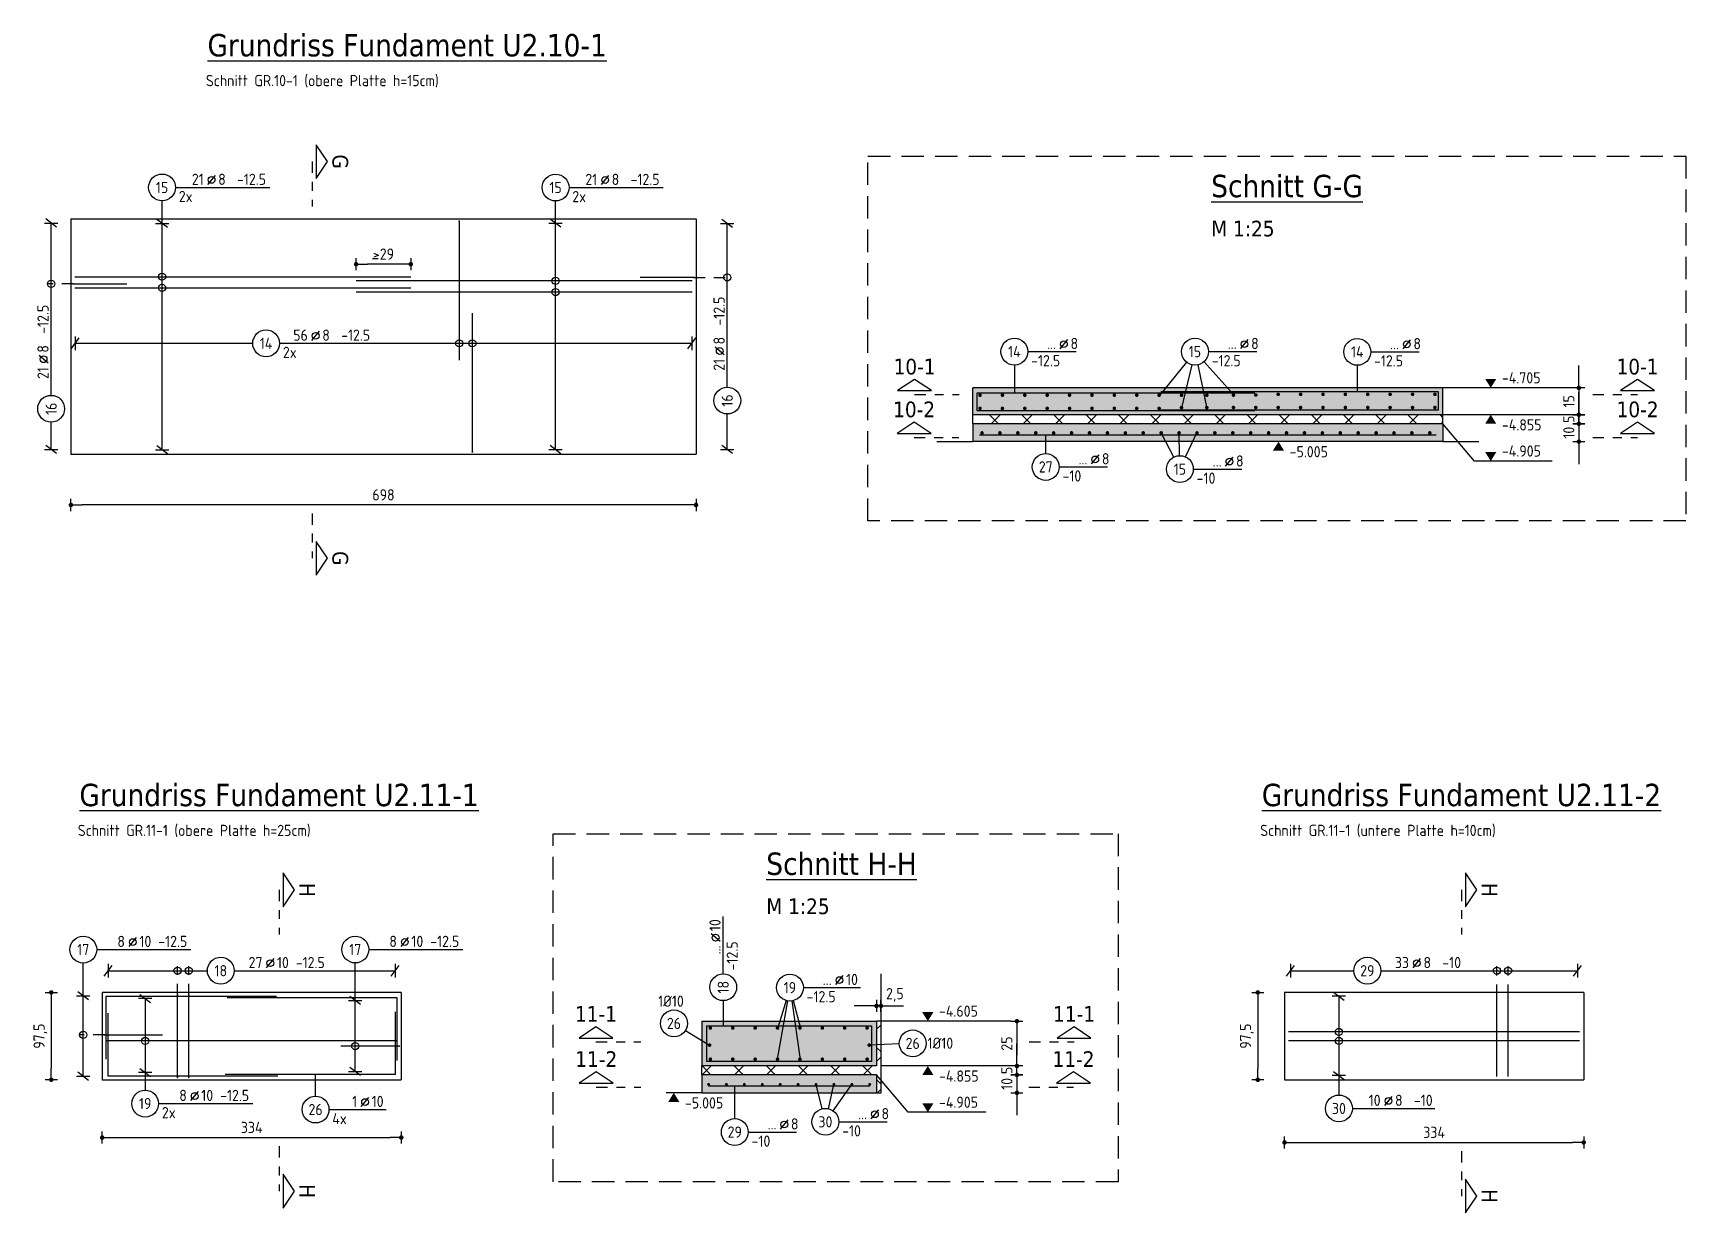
# Model space of a CAD drawing. Extents: x -169 to 69, y -7 to 55.
# Drawn here: x 2.9 to 21.35, y 10.97 to 24.14 of the extents above; entities that cross this region are included whole.
import ezdxf
from ezdxf.enums import TextEntityAlignment as Align

# ---------------------------------------------------------------- set-up
doc = ezdxf.new("R2010")
doc.units = 0
doc.header["$LTSCALE"] = 0.5
for name, pattern in [('AUSGEZOGEN', [1000.01, 1000, 0.01]), ('DASHDOTSMALL', [1.05, 0.5, -0.25, 0.05, -0.25]), ('STRICHLINIE', [0.75, 0.5, -0.25]), ('STRICHPUNKT2', [0.55, 0.25, -0.125, 0.05, -0.125]), ('VERDECKT', [0.375, 0.25, -0.125])]:
    doc.linetypes.add(name, pattern=pattern)
for name, color, linetype in [('BETON', 7, 'Continuous'), ('DETAIL', 7, 'Continuous'), ('grau_mittel', 7, 'Continuous'), ('HILFE', 7, 'Continuous'), ('koten', 7, 'Continuous'), ('MASSE', 7, 'Continuous'), ('OBJEKT', 7, 'Continuous'), ('RND', 7, 'Continuous'), ('SCHNITTE', 7, 'Continuous'), ('TEXT', 7, 'Continuous')]:
    doc.layers.add(name, color=color, linetype=linetype)
doc.styles.add('helv', font='tahoma.ttf')
doc.styles.add('txt', font='isocp.shx')
doc.dimstyles.new('DOT_I', dxfattribs={"dimscale": 0.5, "dimtxt": 0.25, "dimasz": 0.25, "dimexe": 0.1, "dimexo": 0.3, "dimgap": 0.1, "dimtad": 1, "dimdec": 3, "dimzin": 3, "dimtxsty": 'txt', "dimblk": 'DOT', "dimblk1": 'DOT', "dimblk2": 'DOT', "dimsah": 1, "dimcen": 0.1, "dimse1": 1, "dimse2": 1, "dimazin": 0, "dimtfac": 1, "dimtdec": 4, "dimtix": 1, "dimtmove": 2, "dimatfit": 3, "dimfxl": 0, "dimtvp": 1, "dimtolj": 1, "dimtzin": 0, "dimarcsym": 0})

# ---------------------------------------------------------------- blocks, each defined once
blk = doc.blocks.new('DOT')
at = {"layer": 'MASSE', "color": 7, "linetype": 'Continuous'}
for p, q in [((0, 0), (-1, 0)), ((0, 0.54), (0, -0.54))]:
    blk.add_line(p, q, dxfattribs=at)
at = {"layer": 'MASSE', "color": 7, "linetype": 'Continuous', "const_width": 0.2}
blk.add_lwpolyline([(-0.1, 0, 1), (0.1, 0, 1)], format="xyb", close=True, dxfattribs=at)
blk = doc.blocks.new('*D70')
at = {"layer": 'Defpoints', "color": 0, "linetype": 'AUSGEZOGEN', "transparency": 16777216}
for p in [(3.669, 11.814), (7.009, 11.814), (7.009, 11.814)]:
    blk.add_point(p, dxfattribs=at)
at = {"layer": 'MASSE', "color": 0, "linetype": 'AUSGEZOGEN', "lineweight": -2, "transparency": 16777216}
blk.add_line((3.794, 11.814), (6.884, 11.814), dxfattribs=at)
at = {"layer": 'MASSE', "color": 0, "linetype": 'AUSGEZOGEN', "lineweight": -2, "transparency": 16777216, "xscale": 0.125, "yscale": 0.125, "zscale": 0.125, "rotation": 180}
blk.add_blockref('DOT', (3.669, 11.814), dxfattribs=at)
at = {"layer": 'MASSE', "color": 0, "linetype": 'AUSGEZOGEN', "lineweight": -2, "transparency": 16777216, "xscale": 0.125, "yscale": 0.125, "zscale": 0.125}
blk.add_blockref('DOT', (7.009, 11.814), dxfattribs=at)
at = {"layer": 'MASSE', "color": 0, "linetype": 'AUSGEZOGEN', "transparency": 16777216, "insert": (5.339, 11.927), "char_height": 0.125, "attachment_point": 5, "style": 'txt'}
blk.add_mtext('\\A1;334', dxfattribs=at)
blk = doc.blocks.new('*D71')
at = {"layer": 'Defpoints', "color": 0, "linetype": 'AUSGEZOGEN', "transparency": 16777216}
for p in [(3.32, 18.876), (3.32, 18.876), (10.3, 18.876)]:
    blk.add_point(p, dxfattribs=at)
at = {"layer": 'MASSE', "color": 0, "linetype": 'AUSGEZOGEN', "lineweight": -2, "transparency": 16777216}
blk.add_line((10.175, 18.876), (3.445, 18.876), dxfattribs=at)
at = {"layer": 'MASSE', "color": 0, "linetype": 'AUSGEZOGEN', "lineweight": -2, "transparency": 16777216, "xscale": 0.125, "yscale": 0.125, "zscale": 0.125, "rotation": 180}
blk.add_blockref('DOT', (3.32, 18.876), dxfattribs=at)
at = {"layer": 'MASSE', "color": 0, "linetype": 'AUSGEZOGEN', "lineweight": -2, "transparency": 16777216, "xscale": 0.125, "yscale": 0.125, "zscale": 0.125}
blk.add_blockref('DOT', (10.3, 18.876), dxfattribs=at)
at = {"layer": 'MASSE', "color": 0, "linetype": 'AUSGEZOGEN', "transparency": 16777216, "insert": (6.81, 18.989), "char_height": 0.125, "attachment_point": 5, "style": 'txt'}
blk.add_mtext('\\A1;698', dxfattribs=at)
blk = doc.blocks.new('*D81')
at = {"layer": 'Defpoints', "color": 0, "linetype": 'AUSGEZOGEN', "transparency": 16777216}
for p in [(3.101, 13.434), (3.101, 12.459), (3.101, 12.459)]:
    blk.add_point(p, dxfattribs=at)
at = {"layer": 'MASSE', "color": 0, "linetype": 'AUSGEZOGEN', "lineweight": -2, "transparency": 16777216}
blk.add_line((3.101, 13.309), (3.101, 12.584), dxfattribs=at)
at = {"layer": 'MASSE', "color": 0, "linetype": 'AUSGEZOGEN', "lineweight": -2, "transparency": 16777216, "xscale": 0.125, "yscale": 0.125, "zscale": 0.125}
for p, rotation in [((3.101, 13.434), 90), ((3.101, 12.459), 270)]:
    blk.add_blockref('DOT', p, dxfattribs=dict(at, rotation=rotation))
at = {"layer": 'MASSE', "color": 0, "linetype": 'AUSGEZOGEN', "transparency": 16777216, "insert": (2.979, 12.946), "char_height": 0.125, "attachment_point": 5, "rotation": 90, "style": 'txt'}
blk.add_mtext('\\A1;97,5', dxfattribs=at)
blk = doc.blocks.new('SCHN-2')
at = {"layer": 'SCHNITTE', "color": 6, "linetype": 'Continuous'}
blk.add_lwpolyline([(0.378, 0.088), (0, 0.34), (-0.378, 0.088)], close=True, dxfattribs=at)
at = {"layer": 'SCHNITTE', "color": 1, "linetype": 'DASHDOTSMALL', "style": 'helv'}
blk.add_attdef('SCHN-2', text='', height=0.35, dxfattribs=at).set_placement((0, 0.45), align=Align.CENTER)
blk = doc.blocks.new('lei_gre')
at = {"layer": 'RND', "color": 7, "linetype": 'Continuous'}
for p, q in [((-0.09, -0.12), (0.09, 0.12)), ((0, 0.15), (0, -0.15))]:
    blk.add_line(p, q, dxfattribs=at)
blk = doc.blocks.new('RND_LEI')
at = {"layer": 'RND', "color": 7, "linetype": 'Continuous'}
blk.add_line((1.022, 0.066), (1.19, 0.27), dxfattribs=at)
for centre, radius in [((0, 0), 0.3), ((1.106, 0.168), 0.075)]:
    blk.add_circle(centre, radius, dxfattribs=at)
at = {"layer": 'RND', "color": 7, "linetype": 'Continuous', "style": 'txt'}
blk.add_attdef('POSL', text='', height=0.25, dxfattribs=at).set_placement((0, 0), align=Align.MIDDLE)
blk.add_attdef('ANZ', text='', height=0.25, dxfattribs=at).set_placement((0.931, 0.057), align=Align.RIGHT)
for tag, p in [('DUM', (1.253, 0.057)), ('ABSTD', (1.674, 0.057)), ('POSTXT', (0.374, -0.327))]:
    blk.add_attdef(tag, p, '', height=0.25, dxfattribs=at)
blk = doc.blocks.new('*D50')
at = {"layer": 'Defpoints', "color": 0, "linetype": 'AUSGEZOGEN', "transparency": 16777216}
for p in [(20.157, 19.783), (20.157, 19.583), (20.157, 19.583)]:
    blk.add_point(p, dxfattribs=at)
at = {"layer": 'MASSE', "color": 0, "linetype": 'AUSGEZOGEN', "lineweight": -2, "transparency": 16777216}
for p, q in [((20.157, 19.908), (20.157, 20.033)), ((20.157, 19.783), (20.157, 19.583)), ((20.157, 19.458), (20.157, 19.333))]:
    blk.add_line(p, q, dxfattribs=at)
at = {"layer": 'MASSE', "color": 0, "linetype": 'AUSGEZOGEN', "lineweight": -2, "transparency": 16777216, "xscale": 0.125, "yscale": 0.125, "zscale": 0.125}
for p, rotation in [((20.157, 19.783), 270), ((20.157, 19.583), 90)]:
    blk.add_blockref('DOT', p, dxfattribs=dict(at, rotation=rotation))
at = {"layer": 'MASSE', "color": 0, "linetype": 'AUSGEZOGEN', "transparency": 16777216, "insert": (20.045, 19.683), "char_height": 0.125, "attachment_point": 5, "rotation": 90, "style": 'txt'}
blk.add_mtext('\\A1;10', dxfattribs=at)
blk = doc.blocks.new('*D51')
at = {"layer": 'Defpoints', "color": 0, "linetype": 'AUSGEZOGEN', "transparency": 16777216}
for p in [(20.157, 19.883), (20.157, 19.883), (20.157, 19.783)]:
    blk.add_point(p, dxfattribs=at)
at = {"layer": 'MASSE', "color": 0, "linetype": 'AUSGEZOGEN', "lineweight": -2, "transparency": 16777216}
for p, q in [((20.157, 20.008), (20.157, 20.133)), ((20.157, 19.783), (20.157, 19.883)), ((20.157, 19.658), (20.157, 19.533))]:
    blk.add_line(p, q, dxfattribs=at)
at = {"layer": 'MASSE', "color": 0, "linetype": 'AUSGEZOGEN', "lineweight": -2, "transparency": 16777216, "xscale": 0.125, "yscale": 0.125, "zscale": 0.125}
for p, rotation in [((20.157, 19.883), 270), ((20.157, 19.783), 90)]:
    blk.add_blockref('DOT', p, dxfattribs=dict(at, rotation=rotation))
at = {"layer": 'MASSE', "color": 0, "linetype": 'AUSGEZOGEN', "transparency": 16777216, "insert": (20.045, 19.833), "char_height": 0.125, "attachment_point": 5, "rotation": 90, "style": 'txt'}
blk.add_mtext('\\A1;5', dxfattribs=at)
blk = doc.blocks.new('*D57')
at = {"layer": 'Defpoints', "color": 0, "linetype": 'AUSGEZOGEN', "transparency": 16777216}
for p in [(20.157, 20.183), (20.157, 19.883), (20.157, 19.883)]:
    blk.add_point(p, dxfattribs=at)
at = {"layer": 'MASSE', "color": 0, "linetype": 'AUSGEZOGEN', "lineweight": -2, "transparency": 16777216}
for p, q in [((20.157, 20.308), (20.157, 20.433)), ((20.157, 20.183), (20.157, 19.883)), ((20.157, 19.758), (20.157, 19.633))]:
    blk.add_line(p, q, dxfattribs=at)
at = {"layer": 'MASSE', "color": 0, "linetype": 'AUSGEZOGEN', "lineweight": -2, "transparency": 16777216, "xscale": 0.125, "yscale": 0.125, "zscale": 0.125}
for p, rotation in [((20.157, 20.183), 270), ((20.157, 19.883), 90)]:
    blk.add_blockref('DOT', p, dxfattribs=dict(at, rotation=rotation))
at = {"layer": 'MASSE', "color": 0, "linetype": 'AUSGEZOGEN', "transparency": 16777216, "insert": (20.045, 20.033), "char_height": 0.125, "attachment_point": 5, "rotation": 90, "style": 'txt'}
blk.add_mtext('\\A1;15', dxfattribs=at)
blk = doc.blocks.new('okrd_u')
at = {"layer": 'koten', "color": 7, "linetype": 'Continuous'}
blk.add_solid([(-0.125, -0.202), (0.125, -0.202), (0, 0)], dxfattribs=at)
at = {"layer": 'koten', "style": 'txt'}
blk.add_attdef('OKRD', (0.25, -0.35), '', height=0.25, dxfattribs=at)
blk = doc.blocks.new('okrd_o')
at = {"layer": 'koten', "color": 7, "linetype": 'Continuous'}
blk.add_solid([(-0.125, 0.202), (0.125, 0.202), (0, 0)], dxfattribs=at)
at = {"layer": 'koten', "style": 'txt'}
blk.add_attdef('OKRD', (0.25, 0.1), '', height=0.25, dxfattribs=at)
blk = doc.blocks.new('*D52')
at = {"layer": 'Defpoints', "color": 0, "linetype": 'AUSGEZOGEN', "transparency": 16777216}
for p in [(13.883, 13.113), (13.883, 12.613), (13.883, 12.613)]:
    blk.add_point(p, dxfattribs=at)
at = {"layer": 'MASSE', "color": 0, "linetype": 'AUSGEZOGEN', "lineweight": -2, "transparency": 16777216}
blk.add_line((13.883, 12.988), (13.883, 12.738), dxfattribs=at)
at = {"layer": 'MASSE', "color": 0, "linetype": 'AUSGEZOGEN', "lineweight": -2, "transparency": 16777216, "xscale": 0.125, "yscale": 0.125, "zscale": 0.125}
for p, rotation in [((13.883, 13.113), 90), ((13.883, 12.613), 270)]:
    blk.add_blockref('DOT', p, dxfattribs=dict(at, rotation=rotation))
at = {"layer": 'MASSE', "color": 0, "linetype": 'AUSGEZOGEN', "transparency": 16777216, "insert": (13.77, 12.863), "char_height": 0.125, "attachment_point": 5, "rotation": 90, "style": 'txt'}
blk.add_mtext('\\A1;25', dxfattribs=at)
blk = doc.blocks.new('*D58')
at = {"layer": 'Defpoints', "color": 0, "linetype": 'AUSGEZOGEN', "transparency": 16777216}
for p in [(13.883, 12.613), (13.883, 12.613), (13.883, 12.513)]:
    blk.add_point(p, dxfattribs=at)
at = {"layer": 'MASSE', "color": 0, "linetype": 'AUSGEZOGEN', "lineweight": -2, "transparency": 16777216}
for p, q in [((13.883, 12.738), (13.883, 12.863)), ((13.883, 12.513), (13.883, 12.613)), ((13.883, 12.388), (13.883, 12.263))]:
    blk.add_line(p, q, dxfattribs=at)
at = {"layer": 'MASSE', "color": 0, "linetype": 'AUSGEZOGEN', "lineweight": -2, "transparency": 16777216, "xscale": 0.125, "yscale": 0.125, "zscale": 0.125}
for p, rotation in [((13.883, 12.613), 270), ((13.883, 12.513), 90)]:
    blk.add_blockref('DOT', p, dxfattribs=dict(at, rotation=rotation))
at = {"layer": 'MASSE', "color": 0, "linetype": 'AUSGEZOGEN', "transparency": 16777216, "insert": (13.77, 12.563), "char_height": 0.125, "attachment_point": 5, "rotation": 90, "style": 'txt'}
blk.add_mtext('\\A1;5', dxfattribs=at)
blk = doc.blocks.new('*D59')
at = {"layer": 'Defpoints', "color": 0, "linetype": 'AUSGEZOGEN', "transparency": 16777216}
for p in [(13.883, 12.513), (13.883, 12.313), (13.883, 12.313)]:
    blk.add_point(p, dxfattribs=at)
at = {"layer": 'MASSE', "color": 0, "linetype": 'AUSGEZOGEN', "lineweight": -2, "transparency": 16777216}
for p, q in [((13.883, 12.638), (13.883, 12.763)), ((13.883, 12.513), (13.883, 12.313)), ((13.883, 12.188), (13.883, 12.063))]:
    blk.add_line(p, q, dxfattribs=at)
at = {"layer": 'MASSE', "color": 0, "linetype": 'AUSGEZOGEN', "lineweight": -2, "transparency": 16777216, "xscale": 0.125, "yscale": 0.125, "zscale": 0.125}
for p, rotation in [((13.883, 12.513), 270), ((13.883, 12.313), 90)]:
    blk.add_blockref('DOT', p, dxfattribs=dict(at, rotation=rotation))
at = {"layer": 'MASSE', "color": 0, "linetype": 'AUSGEZOGEN', "transparency": 16777216, "insert": (13.77, 12.413), "char_height": 0.125, "attachment_point": 5, "rotation": 90, "style": 'txt'}
blk.add_mtext('\\A1;10', dxfattribs=at)
blk = doc.blocks.new('*D62')
at = {"layer": 'Defpoints', "color": 0, "linetype": 'AUSGEZOGEN', "transparency": 16777216}
for p in [(16.871, 11.759), (20.211, 11.759), (20.211, 11.759)]:
    blk.add_point(p, dxfattribs=at)
at = {"layer": 'MASSE', "color": 0, "linetype": 'AUSGEZOGEN', "lineweight": -2, "transparency": 16777216}
blk.add_line((16.996, 11.759), (20.086, 11.759), dxfattribs=at)
at = {"layer": 'MASSE', "color": 0, "linetype": 'AUSGEZOGEN', "lineweight": -2, "transparency": 16777216, "xscale": 0.125, "yscale": 0.125, "zscale": 0.125, "rotation": 180}
blk.add_blockref('DOT', (16.871, 11.759), dxfattribs=at)
at = {"layer": 'MASSE', "color": 0, "linetype": 'AUSGEZOGEN', "lineweight": -2, "transparency": 16777216, "xscale": 0.125, "yscale": 0.125, "zscale": 0.125}
blk.add_blockref('DOT', (20.211, 11.759), dxfattribs=at)
at = {"layer": 'MASSE', "color": 0, "linetype": 'AUSGEZOGEN', "transparency": 16777216, "insert": (18.541, 11.872), "char_height": 0.125, "attachment_point": 5, "style": 'txt'}
blk.add_mtext('\\A1;334', dxfattribs=at)
blk = doc.blocks.new('*D65')
at = {"layer": 'Defpoints', "color": 0, "linetype": 'AUSGEZOGEN', "transparency": 16777216}
for p in [(16.572, 13.434), (16.572, 12.459), (16.572, 12.459)]:
    blk.add_point(p, dxfattribs=at)
at = {"layer": 'MASSE', "color": 0, "linetype": 'AUSGEZOGEN', "lineweight": -2, "transparency": 16777216}
blk.add_line((16.572, 13.309), (16.572, 12.584), dxfattribs=at)
at = {"layer": 'MASSE', "color": 0, "linetype": 'AUSGEZOGEN', "lineweight": -2, "transparency": 16777216, "xscale": 0.125, "yscale": 0.125, "zscale": 0.125}
for p, rotation in [((16.572, 13.434), 90), ((16.572, 12.459), 270)]:
    blk.add_blockref('DOT', p, dxfattribs=dict(at, rotation=rotation))
at = {"layer": 'MASSE', "color": 0, "linetype": 'AUSGEZOGEN', "transparency": 16777216, "insert": (16.45, 12.946), "char_height": 0.125, "attachment_point": 5, "rotation": 90, "style": 'txt'}
blk.add_mtext('\\A1;97,5', dxfattribs=at)
blk = doc.blocks.new('*D325')
at = {"layer": 'Defpoints', "color": 0, "linetype": 'AUSGEZOGEN', "transparency": 16777216}
for p in [(6.505, 21.564), (6.505, 21.564), (7.115, 21.564)]:
    blk.add_point(p, dxfattribs=at)
at = {"layer": 'MASSE', "color": 0, "linetype": 'AUSGEZOGEN', "lineweight": -2, "transparency": 16777216}
blk.add_line((6.99, 21.564), (6.63, 21.564), dxfattribs=at)
at = {"layer": 'MASSE', "color": 0, "linetype": 'AUSGEZOGEN', "lineweight": -2, "transparency": 16777216, "xscale": 0.125, "yscale": 0.125, "zscale": 0.125, "rotation": 180}
blk.add_blockref('DOT', (6.505, 21.564), dxfattribs=at)
at = {"layer": 'MASSE', "color": 0, "linetype": 'AUSGEZOGEN', "lineweight": -2, "transparency": 16777216, "xscale": 0.125, "yscale": 0.125, "zscale": 0.125}
blk.add_blockref('DOT', (7.115, 21.564), dxfattribs=at)
at = {"layer": 'MASSE', "color": 0, "linetype": 'AUSGEZOGEN', "transparency": 16777216, "insert": (6.81, 21.677), "char_height": 0.125, "attachment_point": 5, "style": 'txt'}
blk.add_mtext('\\A1;>29', dxfattribs=at)
blk = doc.blocks.new('*D328')
at = {"layer": 'Defpoints', "color": 0, "linetype": 'AUSGEZOGEN', "transparency": 16777216}
for p in [(12.315, 13.284), (12.315, 13.284), (12.365, 13.284)]:
    blk.add_point(p, dxfattribs=at)
at = {"layer": 'MASSE', "color": 0, "linetype": 'AUSGEZOGEN', "lineweight": -2, "transparency": 16777216}
for p, q in [((12.19, 13.284), (12.065, 13.284)), ((12.365, 13.284), (12.315, 13.284)), ((12.49, 13.284), (12.615, 13.284))]:
    blk.add_line(p, q, dxfattribs=at)
at = {"layer": 'MASSE', "color": 0, "linetype": 'AUSGEZOGEN', "lineweight": -2, "transparency": 16777216, "xscale": 0.125, "yscale": 0.125, "zscale": 0.125}
blk.add_blockref('DOT', (12.315, 13.284), dxfattribs=at)
at = {"layer": 'MASSE', "color": 0, "linetype": 'AUSGEZOGEN', "lineweight": -2, "transparency": 16777216, "xscale": 0.125, "yscale": 0.125, "zscale": 0.125, "rotation": 180}
blk.add_blockref('DOT', (12.365, 13.284), dxfattribs=at)
at = {"layer": 'MASSE', "color": 0, "linetype": 'AUSGEZOGEN', "transparency": 16777216, "insert": (12.52, 13.406), "char_height": 0.125, "attachment_point": 5, "style": 'txt'}
blk.add_mtext('\\A1;2,5', dxfattribs=at)
blk = doc.blocks.new('RND_HIN')
at = {"layer": 'RND', "color": 7, "linetype": 'Continuous'}
blk.add_circle((0, 0), 0.3, dxfattribs=at)
at = {"layer": 'RND', "color": 7, "linetype": 'Continuous', "style": 'txt'}
blk.add_attdef('POSI', text='', height=0.25, dxfattribs=at).set_placement((0, 0), align=Align.MIDDLE)

msp = doc.modelspace()

# ---------------------------------------------------------------- hatches: boundary and pattern name
at = {"layer": 'BETON', "linetype": 'AUSGEZOGEN'}
h = msp.add_hatch(dxfattribs=at)
h.set_pattern_fill('ANSI37', color=21, scale=0.08, style=0, double=1)
h.set_pattern_definition([(45, (-67.17164, -35.5726), (-0.1796051, 0.1796051), []), (135, (-67.17164, -35.5726), (-0.1796051, -0.1796051), [])])
h.paths.add_polyline_path([(12.36549, 13.11292), (12.31549, 13.11292), (12.31549, 12.61292), (10.36549, 12.61292), (10.36549, 12.51292), (12.31549, 12.51292), (12.31549, 12.31292), (12.36549, 12.31292)])
at = {"layer": 'grau_mittel'}
h = msp.add_hatch(color=61, dxfattribs=at)
h.paths.add_polyline_path([(13.3899, 20.18308), (13.3899, 19.88308), (18.6399, 19.88308), (18.6399, 20.18308)])
h.paths.add_polyline_path([(18.6399, 19.58308), (18.6399, 19.78308), (13.3899, 19.78308), (13.3899, 19.58308)])
h = msp.add_hatch(color=61, dxfattribs=at)
h.paths.add_polyline_path([(10.36549, 13.11292), (10.36549, 12.61292), (12.31549, 12.61292), (12.31549, 13.11292)])
h.paths.add_polyline_path([(10.36549, 12.51292), (10.36549, 12.31292), (12.31549, 12.31292), (12.31549, 12.51292)])
at = {"layer": 'OBJEKT', "linetype": 'AUSGEZOGEN'}
h = msp.add_hatch(dxfattribs=at)
h.set_pattern_fill('ANSI37', color=21, scale=0.08, style=0, double=1)
h.set_pattern_definition([(45, (-44.37646, -28.48874), (-0.1796051, 0.1796051), []), (135, (-44.37646, -28.48874), (-0.1796051, -0.1796051), [])])
h.paths.add_polyline_path([(18.6399, 19.88308), (13.3899, 19.88308), (13.3899, 19.78308), (18.6399, 19.78308)])

# ---------------------------------------------------------------- linework, layer by layer
at = {"layer": 'BETON', "color": 6, "linetype": 'AUSGEZOGEN'}
for p, q in [((3.32003, 22.06856), (10.30003, 22.06856)), ((3.32003, 22.06856), (3.32003, 19.44356)), ((10.30003, 22.06856), (10.30003, 19.44356)), ((18.6399, 20.18308), (13.3899, 20.18308)), ((13.3899, 19.88308), (13.3899, 20.18308)), ((18.6399, 19.88308), (18.6399, 20.18308)), ((18.6399, 19.88308), (13.3899, 19.88308)), ((18.6399, 19.78308), (13.3899, 19.78308)), ((13.3899, 19.78308), (13.3899, 19.58308)), ((18.6399, 19.78308), (18.6399, 19.58308)), ((12.9899, 19.58308), (13.3899, 19.58308)), ((18.6399, 19.58308), (13.3899, 19.58308)), ((18.6399, 19.58308), (19.0399, 19.58308)), ((3.32003, 19.44356), (10.30003, 19.44356)), ((12.36549, 12.31292), (12.36549, 13.64078)), ((3.66872, 13.43369), (3.66872, 12.45869)), ((7.00872, 13.43369), (3.66872, 13.43369)), ((7.00872, 13.43369), (7.00872, 12.45869)), ((16.87087, 13.43369), (16.87087, 12.45869)), ((20.21087, 13.43369), (16.87087, 13.43369)), ((20.21087, 13.43369), (20.21087, 12.45869)), ((10.36549, 13.11292), (12.31549, 13.11292)), ((10.36549, 13.11292), (10.36549, 12.61292)), ((12.31549, 13.11292), (12.31549, 12.61292)), ((12.31549, 12.61292), (10.36549, 12.61292)), ((3.66872, 12.45869), (7.00872, 12.45869)), ((10.36549, 12.51292), (10.36549, 12.31292)), ((12.31549, 12.51292), (10.36549, 12.51292)), ((12.31549, 12.51292), (12.31549, 12.31292)), ((16.87087, 12.45869), (20.21087, 12.45869)), ((10.36549, 12.31292), (9.96549, 12.31292)), ((10.36549, 12.31292), (12.31549, 12.31292)), ((12.31549, 12.31292), (12.36549, 12.31292))]:
    msp.add_line(p, q, dxfattribs=at)
at = {"layer": 'DETAIL', "color": 102, "linetype": 'STRICHLINIE'}
for points in [[(21.35266, 22.77168), (21.35266, 18.69951), (12.21932, 18.69951), (12.21932, 22.77168), (21.35266, 22.77168)], [(15.01274, 15.20576), (15.01274, 11.32106), (8.70305, 11.32106), (8.70305, 15.20576), (15.01274, 15.20576)]]:
    msp.add_lwpolyline(points, dxfattribs=at)
at = {"layer": 'HILFE', "color": 102, "linetype": 'AUSGEZOGEN'}
for p, q in [((20.0899, 20.18308), (18.6399, 20.18308)), ((20.0899, 19.88308), (18.6399, 19.88308)), ((18.99099, 19.36589), (18.6399, 19.78308)), ((19.8594, 19.36589), (18.99099, 19.36589)), ((13.81549, 13.11292), (12.36549, 13.11292)), ((13.81549, 12.61292), (12.36549, 12.61292)), ((12.66658, 12.09572), (12.31549, 12.51292)), ((13.53499, 12.09572), (12.66658, 12.09572))]:
    msp.add_line(p, q, dxfattribs=at)
at = {"layer": 'MASSE', "color": 7, "linetype": 'AUSGEZOGEN'}
msp.add_line((6.68659, 21.62896), (6.74966, 21.62896), dxfattribs=at)
at = {"layer": 'OBJEKT', "color": 7, "linetype": 'AUSGEZOGEN'}
for p, q in [((13.3899, 19.78308), (13.3899, 19.88308)), ((18.6399, 19.78308), (18.6399, 19.88308)), ((12.36549, 13.11292), (12.31549, 13.11292)), ((10.36549, 12.51292), (10.36549, 12.61292))]:
    msp.add_line(p, q, dxfattribs=at)
at = {"layer": 'RND', "color": 7, "linetype": 'AUSGEZOGEN'}
for p, q in [((4.48771, 22.42065), (5.54021, 22.42065)), ((8.88151, 22.4197), (9.93401, 22.4197)), ((4.33771, 22.01701), (4.33771, 22.27065)), ((8.73151, 22.02131), (8.73151, 22.2697)), ((3.09947, 20.09965), (3.09947, 22.02366)), ((4.33771, 19.4929), (4.33771, 22.01701)), ((8.73151, 19.49367), (8.73151, 22.02131)), ((10.64832, 20.1917), (10.64832, 22.01759)), ((3.3678, 20.68083), (5.34989, 20.68083)), ((5.64989, 20.68083), (10.25296, 20.68083)), ((14.00445, 20.5877), (14.54445, 20.5877)), ((16.02075, 20.58798), (16.56075, 20.58798)), ((17.83298, 20.58552), (18.37298, 20.58552)), ((3.09947, 19.49424), (3.09947, 19.79965)), ((10.64832, 19.49518), (10.64832, 19.8917)), ((14.35471, 19.30097), (14.89471, 19.30097)), ((15.85225, 19.27602), (16.39225, 19.27602)), ((10.60295, 13.64239), (10.60295, 14.28239)), ((3.60794, 13.91253), (4.66044, 13.91253)), ((6.64475, 13.91324), (7.69725, 13.91324)), ((3.45794, 13.39624), (3.45794, 13.76253)), ((3.73584, 13.67653), (4.84383, 13.67653)), ((5.14383, 13.67653), (6.94067, 13.67653)), ((6.49475, 13.343), (6.49475, 13.76324)), ((16.938, 13.67653), (17.64534, 13.67653)), ((17.94534, 13.67653), (20.14283, 13.67653)), ((11.49796, 13.48783), (12.13796, 13.48783)), ((3.45794, 12.49737), (3.45794, 13.39624)), ((4.14914, 13.3652), (4.14914, 12.53908)), ((6.49475, 12.55158), (6.49475, 13.343)), ((17.47797, 13.39365), (17.47797, 12.50546)), ((4.14914, 12.53908), (4.14914, 12.34333)), ((17.47797, 12.50546), (17.47797, 12.28871)), ((4.29914, 12.19333), (5.35164, 12.19333)), ((6.20164, 12.12642), (6.84164, 12.12642)), ((17.62797, 12.13871), (18.5504, 12.13871)), ((10.88258, 11.87532), (11.42258, 11.87532)), ((11.8941, 11.98948), (12.4341, 11.98948))]:
    msp.add_line(p, q, dxfattribs=at)
at = {"layer": 'RND', "color": 102, "linetype": 'VERDECKT'}
for p, q in [((10.27503, 21.41651), (10.69832, 21.41651)), ((3.34503, 21.3449), (3.04947, 21.3449)), ((4.51074, 13.40619), (4.51074, 13.72653)), ((4.63574, 13.40619), (4.63574, 13.72653)), ((19.24223, 13.39619), (19.24223, 13.72653)), ((19.36723, 13.39619), (19.36723, 13.72653)), ((3.69372, 12.96073), (3.40794, 12.96073))]:
    msp.add_line(p, q, dxfattribs=at)
at = {"layer": 'RND', "color": 102, "linetype": 'AUSGEZOGEN'}
for p, q in [((13.85445, 20.4377), (13.85445, 20.12808)), ((15.77614, 20.47158), (15.47373, 20.09952)), ((15.83611, 20.44203), (15.72215, 19.96199)), ((15.90146, 20.44115), (16.00345, 19.95347)), ((15.97072, 20.47614), (16.30301, 20.10439)), ((17.68298, 20.43552), (17.68298, 20.13808)), ((14.20471, 19.45097), (14.20471, 19.66078)), ((15.63338, 19.40927), (15.49312, 19.68069)), ((15.69886, 19.42598), (15.69312, 19.68069)), ((15.76624, 19.41168), (15.89312, 19.68069)), ((10.60295, 13.34239), (10.60295, 13.06292)), ((11.32248, 13.34001), (11.20424, 12.68962)), ((11.30485, 13.34416), (11.21313, 13.03854)), ((11.36848, 13.33924), (11.46088, 12.68659)), ((11.38537, 13.34257), (11.46494, 13.03353)), ((10.18145, 13.01028), (10.45106, 12.84562)), ((12.56939, 12.85912), (12.23329, 12.84562)), ((6.05164, 12.27642), (6.05164, 12.51682)), ((10.73258, 12.02532), (10.73258, 12.39062)), ((11.70763, 12.13498), (11.63946, 12.40702)), ((11.7775, 12.13572), (11.83946, 12.40702)), ((11.83072, 12.11194), (12.03946, 12.40702))]:
    msp.add_line(p, q, dxfattribs=at)
at = {"layer": 'RND', "color": 7, "linetype": 'AUSGEZOGEN'}
for points, const_width in [([(7.65107, 22.04356, 1), (7.66107, 22.04356, 1)], 0.01), ([(10.27003, 21.41651, 1), (10.28003, 21.41651, 1)], 0.01), ([(3.34003, 21.3449, 1), (3.35003, 21.3449, 1)], 0.01), ([(13.46063, 20.1016, 1), (13.48063, 20.1016, 1)], 0.02), ([(13.71063, 20.1016, 1), (13.73063, 20.1016, 1)], 0.02), ([(13.96063, 20.1016, 1), (13.98063, 20.1016, 1)], 0.02), ([(14.21063, 20.1016, 1), (14.23063, 20.1016, 1)], 0.02), ([(14.46063, 20.1016, 1), (14.48063, 20.1016, 1)], 0.02), ([(14.71063, 20.1016, 1), (14.73063, 20.1016, 1)], 0.02), ([(14.96063, 20.1016, 1), (14.98063, 20.1016, 1)], 0.02), ([(15.21063, 20.1016, 1), (15.23063, 20.1016, 1)], 0.02), ([(15.46063, 20.1016, 1), (15.48063, 20.1016, 1)], 0.02), ([(15.71063, 20.1016, 1), (15.73063, 20.1016, 1)], 0.02), ([(15.99305, 20.1016, 1), (16.01305, 20.1016, 1)], 0.02), ([(16.28997, 20.1016, 1), (16.30997, 20.1016, 1)], 0.02), ([(16.53997, 20.1037, 1), (16.55997, 20.1037, 1)], 0.02), ([(16.78997, 20.11103, 1), (16.80997, 20.11103, 1)], 0.02), ([(17.03997, 20.11103, 1), (17.05997, 20.11103, 1)], 0.02), ([(17.28997, 20.11103, 1), (17.30997, 20.11103, 1)], 0.02), ([(17.53997, 20.11103, 1), (17.55997, 20.11103, 1)], 0.02), ([(17.78997, 20.11103, 1), (17.80997, 20.11103, 1)], 0.02), ([(18.03997, 20.11103, 1), (18.05997, 20.11103, 1)], 0.02), ([(18.28997, 20.11103, 1), (18.30997, 20.11103, 1)], 0.02), ([(18.53997, 20.11103, 1), (18.55997, 20.11103, 1)], 0.02), ([(13.46063, 19.95458, 1), (13.48063, 19.95458, 1)], 0.02), ([(13.71063, 19.95458, 1), (13.73063, 19.95458, 1)], 0.02), ([(13.96063, 19.95458, 1), (13.98063, 19.95458, 1)], 0.02), ([(14.21063, 19.95458, 1), (14.23063, 19.95458, 1)], 0.02), ([(14.46063, 19.95458, 1), (14.48063, 19.95458, 1)], 0.02), ([(14.71063, 19.95458, 1), (14.73063, 19.95458, 1)], 0.02), ([(14.96063, 19.95458, 1), (14.98063, 19.95458, 1)], 0.02), ([(15.21063, 19.95458, 1), (15.23063, 19.95458, 1)], 0.02), ([(15.46063, 19.95458, 1), (15.48063, 19.95458, 1)], 0.02), ([(15.71063, 19.96283, 1), (15.73063, 19.96283, 1)], 0.02), ([(15.99305, 19.96283, 1), (16.01305, 19.96283, 1)], 0.02), ([(16.28997, 19.964, 1), (16.30997, 19.964, 1)], 0.02), ([(16.53997, 19.964, 1), (16.55997, 19.964, 1)], 0.02), ([(16.78997, 19.964, 1), (16.80997, 19.964, 1)], 0.02), ([(17.03997, 19.964, 1), (17.05997, 19.964, 1)], 0.02), ([(17.28997, 19.964, 1), (17.30997, 19.964, 1)], 0.02), ([(17.53997, 19.964, 1), (17.55997, 19.964, 1)], 0.02), ([(17.78997, 19.964, 1), (17.80997, 19.964, 1)], 0.02), ([(18.03997, 19.964, 1), (18.05997, 19.964, 1)], 0.02), ([(18.28997, 19.964, 1), (18.30997, 19.964, 1)], 0.02), ([(18.53997, 19.964, 1), (18.55997, 19.964, 1)], 0.02), ([(13.48312, 19.68069, 1), (13.50312, 19.68069, 1)], 0.02), ([(13.68312, 19.68069, 1), (13.70312, 19.68069, 1)], 0.02), ([(13.88312, 19.68069, 1), (13.90312, 19.68069, 1)], 0.02), ([(14.08312, 19.68069, 1), (14.10312, 19.68069, 1)], 0.02), ([(14.28312, 19.68069, 1), (14.30312, 19.68069, 1)], 0.02), ([(14.48312, 19.68069, 1), (14.50312, 19.68069, 1)], 0.02), ([(14.68312, 19.68069, 1), (14.70312, 19.68069, 1)], 0.02), ([(14.88312, 19.68069, 1), (14.90312, 19.68069, 1)], 0.02), ([(15.08312, 19.68069, 1), (15.10312, 19.68069, 1)], 0.02), ([(15.28312, 19.68069, 1), (15.30312, 19.68069, 1)], 0.02), ([(15.48312, 19.68069, 1), (15.50312, 19.68069, 1)], 0.02), ([(15.68312, 19.68069, 1), (15.70312, 19.68069, 1)], 0.02), ([(15.88312, 19.68069, 1), (15.90312, 19.68069, 1)], 0.02), ([(16.08312, 19.68069, 1), (16.10312, 19.68069, 1)], 0.02), ([(16.28312, 19.68069, 1), (16.30312, 19.68069, 1)], 0.02), ([(16.48312, 19.68069, 1), (16.50312, 19.68069, 1)], 0.02), ([(16.68312, 19.68069, 1), (16.70312, 19.68069, 1)], 0.02), ([(16.88312, 19.68069, 1), (16.90312, 19.68069, 1)], 0.02), ([(17.08312, 19.68069, 1), (17.10312, 19.68069, 1)], 0.02), ([(17.28312, 19.68069, 1), (17.30312, 19.68069, 1)], 0.02), ([(17.48312, 19.68069, 1), (17.50312, 19.68069, 1)], 0.02), ([(17.68312, 19.68069, 1), (17.70312, 19.68069, 1)], 0.02), ([(17.88312, 19.68069, 1), (17.90312, 19.68069, 1)], 0.02), ([(18.08312, 19.68069, 1), (18.10312, 19.68069, 1)], 0.02), ([(18.28312, 19.68069, 1), (18.30312, 19.68069, 1)], 0.02), ([(18.48312, 19.68069, 1), (18.50312, 19.68069, 1)], 0.02), ([(7.79749, 19.46856, 1), (7.80749, 19.46856, 1)], 0.01), ([(4.50574, 13.40619, 1), (4.51574, 13.40619, 1)], 0.01), ([(4.63074, 13.40619, 1), (4.64074, 13.40619, 1)], 0.01), ([(3.68872, 12.96073, 1), (3.69872, 12.96073, 1)], 0.01), ([(10.44986, 13.03697, 1), (10.46986, 13.03697, 1)], 0.02), ([(10.69986, 13.03697, 1), (10.71986, 13.03697, 1)], 0.02), ([(10.94986, 13.03697, 1), (10.96986, 13.03697, 1)], 0.02), ([(11.19986, 13.03697, 1), (11.21986, 13.03697, 1)], 0.02), ([(11.44986, 13.03697, 1), (11.46986, 13.03697, 1)], 0.02), ([(11.69986, 13.03697, 1), (11.71986, 13.03697, 1)], 0.02), ([(11.94986, 13.03697, 1), (11.96986, 13.03697, 1)], 0.02), ([(12.19986, 13.03697, 1), (12.21986, 13.03697, 1)], 0.02), ([(6.97872, 12.83491, 1), (6.98872, 12.83491, 1)], 0.01), ([(10.44106, 12.84562, 1), (10.46106, 12.84562, 1)], 0.02), ([(12.22329, 12.84562, 1), (12.24329, 12.84562, 1)], 0.02), ([(10.44986, 12.68847, 1), (10.46986, 12.68847, 1)], 0.02), ([(10.69986, 12.68847, 1), (10.71986, 12.68847, 1)], 0.02), ([(10.94986, 12.68847, 1), (10.96986, 12.68847, 1)], 0.02), ([(11.19986, 12.68847, 1), (11.21986, 12.68847, 1)], 0.02), ([(11.44986, 12.68847, 1), (11.46986, 12.68847, 1)], 0.02), ([(11.69986, 12.68847, 1), (11.71986, 12.68847, 1)], 0.02), ([(11.94986, 12.68847, 1), (11.96986, 12.68847, 1)], 0.02), ([(12.19986, 12.68847, 1), (12.21986, 12.68847, 1)], 0.02), ([(4.50574, 12.48619, 1), (4.51574, 12.48619, 1)], 0.01), ([(4.63074, 12.48619, 1), (4.64074, 12.48619, 1)], 0.01), ([(10.43146, 12.40702, 1), (10.44746, 12.40702, 1)], 0.016), ([(10.63146, 12.40702, 1), (10.64746, 12.40702, 1)], 0.016), ([(10.83146, 12.40702, 1), (10.84746, 12.40702, 1)], 0.016), ([(11.03146, 12.40702, 1), (11.04746, 12.40702, 1)], 0.016), ([(11.23146, 12.40702, 1), (11.24746, 12.40702, 1)], 0.016), ([(11.43146, 12.40702, 1), (11.44746, 12.40702, 1)], 0.016), ([(11.63146, 12.40702, 1), (11.64746, 12.40702, 1)], 0.016), ([(11.83146, 12.40702, 1), (11.84746, 12.40702, 1)], 0.016), ([(12.03146, 12.40702, 1), (12.04746, 12.40702, 1)], 0.016), ([(12.23146, 12.40702, 1), (12.24746, 12.40702, 1)], 0.016)]:
    msp.add_lwpolyline(points, format="xyb", close=True, dxfattribs=dict(at, const_width=const_width))
at = {"layer": 'RND', "color": 1, "linetype": 'AUSGEZOGEN'}
for points in [[(7.65607, 22.04356), (7.65607, 20.49356)], [(3.36503, 21.4246), (7.11503, 21.4246)], [(10.27503, 21.41651), (9.67503, 21.41651)], [(3.34503, 21.3449), (3.94503, 21.3449)], [(3.36503, 21.2996), (7.11503, 21.2996)], [(10.25503, 21.37788), (6.50503, 21.37788)], [(10.25503, 21.25288), (6.50503, 21.25288)], [(7.80249, 19.46856), (7.80249, 21.01856)], [(16.5399, 19.92808), (13.4399, 19.92808), (13.4399, 20.12808), (16.5399, 20.12808)], [(15.4899, 19.93808), (18.5899, 19.93808), (18.5899, 20.13808), (15.4899, 20.13808)], [(13.4649, 19.66078), (18.5649, 19.66078)], [(3.71394, 12.69067), (3.71394, 13.39067), (5.61394, 13.39067)], [(4.51074, 12.48619), (4.51074, 13.40619)], [(4.63574, 12.48619), (4.63574, 13.40619)], [(6.96349, 12.67555), (6.96349, 13.37555), (5.06349, 13.37555)], [(19.24223, 12.49619), (19.24223, 13.39619)], [(19.36723, 12.49619), (19.36723, 13.39619)], [(3.73166, 13.2017), (3.73166, 12.5017), (5.63166, 12.5017)], [(6.94183, 13.21682), (6.94183, 12.51682), (5.04183, 12.51682)], [(3.69372, 12.96073), (4.34372, 12.96073)], [(10.42049, 12.66292), (10.42049, 13.06292), (12.26049, 13.06292), (12.26049, 12.66292), (10.42049, 12.66292)], [(20.16587, 12.99316), (16.91587, 12.99316)], [(6.96372, 12.89316), (3.71372, 12.89316)], [(6.98372, 12.83491), (6.33372, 12.83491)], [(20.16587, 12.89316), (16.91587, 12.89316)], [(10.44049, 12.39062), (12.24049, 12.39062)]]:
    msp.add_lwpolyline(points, dxfattribs=at)
at = {"layer": 'RND', "color": 7, "linetype": 'AUSGEZOGEN'}
for centre in [(4.33771, 21.4246), (8.73151, 21.37788), (10.64832, 21.41651), (3.09947, 21.3449), (4.33771, 21.2996), (8.73151, 21.25288), (7.65607, 20.68083), (7.80249, 20.68083), (4.51074, 13.67653), (4.63574, 13.67653), (19.24223, 13.67653), (19.36723, 13.67653), (3.45794, 12.96073), (4.14914, 12.89316), (17.47797, 12.99316), (17.47797, 12.89316), (6.49475, 12.83491)]:
    msp.add_circle(centre, 0.04, dxfattribs=at)
at = {"layer": 'SCHNITTE', "color": 6, "linetype": 'STRICHPUNKT2'}
for p, q in [((6.01501, 22.70929), (6.01501, 22.20929)), ((12.73965, 20.10814), (13.23965, 20.10814)), ((20.31208, 20.10814), (20.81208, 20.10814)), ((12.73481, 19.63051), (13.23481, 19.63051)), ((20.31259, 19.63051), (20.81259, 19.63051)), ((6.01501, 18.78086), (6.01501, 18.28086)), ((5.64587, 14.57904), (5.64587, 14.07904)), ((18.84803, 14.57904), (18.84803, 14.07904)), ((9.18217, 12.88106), (9.68217, 12.88106)), ((14.02062, 12.88106), (14.52062, 12.88106)), ((9.18504, 12.37725), (9.68504, 12.37725)), ((14.01437, 12.37725), (14.51437, 12.37725)), ((5.64587, 11.71641), (5.64587, 11.21641)), ((18.84803, 11.6613), (18.84803, 11.1613))]:
    msp.add_line(p, q, dxfattribs=at)

# ---------------------------------------------------------------- block references
at = {"layer": 'koten', "color": 7, "linetype": 'AUSGEZOGEN', "xscale": 0.5, "yscale": 0.5, "zscale": 0.5}
for name, p, values in [('okrd_o', (19.17301, 20.18308), {'OKRD': '-4.705'}), ('okrd_u', (19.17301, 19.88308), {'OKRD': '-4.855'}), ('okrd_u', (16.80314, 19.58308), {'OKRD': '-5.005'}), ('okrd_o', (12.88797, 13.11292), {'OKRD': '-4.605'}), ('okrd_u', (12.88797, 12.61292), {'OKRD': '-4.855'}), ('okrd_u', (10.0515, 12.31292), {'OKRD': '-5.005'})]:
    msp.add_blockref(name, p, dxfattribs=at).add_auto_attribs(values)
at = {"layer": 'koten', "color": 102, "linetype": 'AUSGEZOGEN', "xscale": 0.5, "yscale": 0.5, "zscale": 0.5}
for p in [(19.17301, 19.36589), (12.88797, 12.09572)]:
    msp.add_blockref('okrd_o', p, dxfattribs=at).add_auto_attribs({'OKRD': '-4.905'})
at = {"layer": 'RND', "color": 7, "linetype": 'AUSGEZOGEN', "xscale": 0.5, "yscale": 0.5, "zscale": 0.5}
for name, p, values in [('RND_LEI', (4.33771, 22.42065), {'POSL': '15', 'DUM': '8', 'ANZ': '21', 'ABSTD': '-12.5', 'POSTXT': '2x'}), ('RND_LEI', (8.73151, 22.4197), {'POSL': '15', 'DUM': '8', 'ANZ': '21', 'ABSTD': '-12.5', 'POSTXT': '2x'}), ('RND_LEI', (5.49989, 20.68083), {'POSL': '14', 'DUM': '8', 'ANZ': '56', 'ABSTD': '-12.5', 'POSTXT': '2x'}), ('RND_LEI', (13.85445, 20.5877), {'POSL': '14', 'DUM': '8', 'ANZ': '...', 'POSTXT': '-12.5'}), ('RND_LEI', (15.87075, 20.58798), {'POSL': '15', 'DUM': '8', 'ANZ': '...', 'POSTXT': '-12.5'}), ('RND_LEI', (17.68298, 20.58552), {'POSL': '14', 'DUM': '8', 'ANZ': '...', 'POSTXT': '-12.5'}), ('RND_LEI', (14.20471, 19.30097), {'POSL': '27', 'DUM': '8', 'ANZ': '...', 'POSTXT': '-10'}), ('RND_LEI', (15.70225, 19.27602), {'POSL': '15', 'DUM': '8', 'ANZ': '...', 'POSTXT': '-10'}), ('RND_LEI', (3.45794, 13.91253), {'POSL': '17', 'DUM': '10', 'ANZ': '8', 'ABSTD': '-12.5'}), ('RND_LEI', (6.49475, 13.91324), {'POSL': '17', 'DUM': '10', 'ANZ': '8', 'ABSTD': '-12.5'}), ('RND_LEI', (4.99383, 13.67653), {'POSL': '18', 'DUM': '10', 'ANZ': '27', 'ABSTD': '-12.5'}), ('RND_LEI', (17.79534, 13.67653), {'POSL': '29', 'DUM': '8', 'ANZ': '33', 'ABSTD': '-10'}), ('RND_LEI', (11.34796, 13.48783), {'POSL': '19', 'DUM': '10', 'ANZ': '...', 'POSTXT': '-12.5'}), ('RND_HIN', (10.05343, 13.08845), {'POSI': '26'}), ('RND_HIN', (12.71927, 12.86514), {'POSI': '26'}), ('RND_LEI', (4.14914, 12.19333), {'POSL': '19', 'DUM': '10', 'ANZ': '8', 'ABSTD': '-12.5', 'POSTXT': '2x'}), ('RND_LEI', (6.05164, 12.12642), {'POSL': '26', 'DUM': '10', 'ANZ': '1', 'POSTXT': '4x'}), ('RND_LEI', (17.47797, 12.13871), {'POSL': '30', 'DUM': '8', 'ANZ': '10', 'ABSTD': '-10'}), ('RND_LEI', (10.73258, 11.87532), {'POSL': '29', 'DUM': '8', 'ANZ': '...', 'POSTXT': '-10'}), ('RND_LEI', (11.7441, 11.98948), {'POSL': '30', 'DUM': '8', 'ANZ': '...', 'POSTXT': '-10'})]:
    msp.add_blockref(name, p, dxfattribs=at).add_auto_attribs(values)
for p, rotation in [((3.09947, 22.02366), 90), ((4.33771, 22.01701), 90), ((8.73151, 22.02131), 90), ((10.64832, 22.01759), 90), ((3.09947, 19.49424), 90), ((4.33771, 19.4929), 90), ((8.73151, 19.49367), 90), ((10.64832, 19.49518), 90), ((3.45794, 13.39624), 90), ((4.14914, 13.3652), 270), ((6.49475, 13.343), 90), ((17.47797, 13.39365), 270), ((4.14914, 12.53908), 270), ((6.49475, 12.55158), 90), ((17.47797, 12.50546), 270), ((3.45794, 12.49737), 90)]:
    msp.add_blockref('lei_gre', p, dxfattribs=dict(at, rotation=rotation))
at = {"layer": 'RND', "color": 7, "linetype": 'AUSGEZOGEN', "xscale": 0.5, "yscale": 0.5, "zscale": 0.5, "rotation": 90}
for p, values in [((3.09947, 19.94965), {'POSL': '16', 'DUM': '8', 'ANZ': '21', 'ABSTD': '-12.5'}), ((10.64832, 20.0417), {'POSL': '16', 'DUM': '8', 'ANZ': '21', 'ABSTD': '-12.5'}), ((10.60295, 13.49239), {'POSL': '18', 'DUM': '10', 'ANZ': '...', 'POSTXT': '-12.5'})]:
    msp.add_blockref('RND_LEI', p, dxfattribs=at).add_auto_attribs(values)
at = {"layer": 'RND', "color": 7, "linetype": 'AUSGEZOGEN', "xscale": 0.5, "yscale": 0.5, "zscale": 0.5}
for p in [(3.3678, 20.68083), (10.25296, 20.68083), (3.73584, 13.67653), (6.94067, 13.67653), (16.938, 13.67653), (20.14283, 13.67653)]:
    msp.add_blockref('lei_gre', p, dxfattribs=at)
at = {"layer": 'SCHNITTE', "color": 6, "linetype": 'STRICHPUNKT2', "xscale": 0.5, "yscale": 0.5, "zscale": 0.5, "rotation": 270}
for p, values in [((6.01501, 22.70929), {'SCHN-2': 'G'}), ((6.01501, 18.28086), {'SCHN-2': 'G'}), ((5.64587, 14.57904), {'SCHN-2': 'H'}), ((18.84803, 14.57904), {'SCHN-2': 'H'}), ((5.64587, 11.21641), {'SCHN-2': 'H'}), ((18.84803, 11.1613), {'SCHN-2': 'H'})]:
    msp.add_blockref('SCHN-2', p, dxfattribs=at).add_auto_attribs(values)
at = {"layer": 'SCHNITTE', "color": 6, "linetype": 'STRICHPUNKT2', "xscale": 0.5, "yscale": 0.5, "zscale": 0.5}
for p, values in [((12.73965, 20.10814), {'SCHN-2': '10-1'}), ((20.81208, 20.10814), {'SCHN-2': '10-1'}), ((12.73481, 19.63051), {'SCHN-2': '10-2'}), ((20.81259, 19.63051), {'SCHN-2': '10-2'}), ((9.18217, 12.88106), {'SCHN-2': '11-1'}), ((14.52062, 12.88106), {'SCHN-2': '11-1'}), ((9.18504, 12.37725), {'SCHN-2': '11-2'}), ((14.51437, 12.37725), {'SCHN-2': '11-2'})]:
    msp.add_blockref('SCHN-2', p, dxfattribs=at).add_auto_attribs(values)

# ---------------------------------------------------------------- texts
at = {"layer": 'TEXT', "color": 6, "linetype": 'AUSGEZOGEN', "style": 'helv'}
for s, p in [('%%UGrundriss Fundament U2.10-1', (4.84521, 23.88378)), ('%%USchnitt G-G', (16.05212, 22.31179)), ('%%UGrundriss Fundament U2.11-1', (3.41497, 15.51347)), ('%%UGrundriss Fundament U2.11-2', (16.61713, 15.51347)), ('%%USchnitt H-H', (11.08421, 14.74587))]:
    msp.add_text(s, height=0.25, dxfattribs=at).set_placement(p)
at = {"layer": 'TEXT', "color": 7, "linetype": 'AUSGEZOGEN', "style": 'txt'}
for s, p in [('Schnitt GR.10-1 (obere Platte h=15cm)', (4.82669, 23.551)), ('Schnitt GR.11-1 (obere Platte h=25cm)', (3.39645, 15.18069)), ('Schnitt GR.11-1 (untere Platte h=10cm)', (16.59861, 15.18069)), ('1%%C10', (9.87699, 13.27398)), ('1%%C10', (12.88475, 12.80462))]:
    msp.add_text(s, height=0.125, dxfattribs=at).set_placement(p)
at = {"layer": 'TEXT', "color": 1, "linetype": 'AUSGEZOGEN', "style": 'helv'}
for p in [(16.05212, 21.87429), (11.08421, 14.30837)]:
    msp.add_text('M 1:25', height=0.175, dxfattribs=at).set_placement(p)

# ---------------------------------------------------------------- dimensions: what is measured, and where the dimension line sits
at = {"layer": 'MASSE', "color": 7, "linetype": 'AUSGEZOGEN'}
dim = msp.add_linear_dim(base=(6.50503, 21.56416), p1=(7.11503, 21.56416), p2=(6.50503, 21.56416), text='>29', dimstyle='DOT_I', override={"dimdec": 0, "dimlfac": 100}, dxfattribs=at)
dim.commit()
dim.dimension.update_dxf_attribs({"geometry": '*D325', "text_midpoint": (6.81003, 21.67668)})
for base, p1, p2, override, picture, middle in [((20.1574, 19.88308), (20.1574, 20.18308), (20.1574, 19.88308), {"dimdec": 0, "dimlfac": 50}, '*D57', (20.0449, 20.03308)), ((20.1574, 19.88308), (20.1574, 19.78308), (20.1574, 19.88308), {"dimdec": 0, "dimlfac": 50}, '*D51', (20.0449, 19.83308)), ((20.1574, 19.58308), (20.1574, 19.78308), (20.1574, 19.58308), {"dimdec": 0, "dimlfac": 50}, '*D50', (20.0449, 19.68308)), ((3.10122, 12.45869), (3.10122, 13.43369), (3.10122, 12.45869), {"dimdec": 1, "dimlfac": 100}, '*D81', (2.97937, 12.94619)), ((16.57172, 12.45869), (16.57172, 13.43369), (16.57172, 12.45869), {"dimdec": 1, "dimlfac": 100}, '*D65', (16.44988, 12.94619)), ((13.88299, 12.61292), (13.88299, 13.11292), (13.88299, 12.61292), {"dimdec": 0, "dimlfac": 50}, '*D52', (13.77048, 12.86292)), ((13.88299, 12.61292), (13.88299, 12.51292), (13.88299, 12.61292), {"dimdec": 0, "dimlfac": 50}, '*D58', (13.77049, 12.56292)), ((13.88299, 12.31292), (13.88299, 12.51292), (13.88299, 12.31292), {"dimdec": 0, "dimlfac": 50}, '*D59', (13.77049, 12.41292))]:
    dim = msp.add_linear_dim(base=base, p1=p1, p2=p2, angle=90, dimstyle='DOT_I', override=override, dxfattribs=at)
    dim.commit()
    dim.dimension.update_dxf_attribs({"geometry": picture, "text_midpoint": middle})
for base, p1, p2, picture, middle in [((3.32003, 18.87606), (10.30003, 18.87606), (3.32003, 18.87606), '*D71', (6.81003, 18.98856)), ((7.00872, 11.81432), (3.66872, 11.81432), (7.00872, 11.81432), '*D70', (5.33872, 11.92682)), ((20.21087, 11.75921), (16.87087, 11.75921), (20.21087, 11.75921), '*D62', (18.54087, 11.87171))]:
    dim = msp.add_linear_dim(base=base, p1=p1, p2=p2, dimstyle='DOT_I', override={"dimdec": 0, "dimlfac": 100}, dxfattribs=at)
    dim.commit()
    dim.dimension.update_dxf_attribs({"geometry": picture, "text_midpoint": middle})
dim = msp.add_linear_dim(base=(12.31549, 13.28388), p1=(12.36549, 13.28388), p2=(12.31549, 13.28388), dimstyle='DOT_I', override={"dimdec": 1, "dimlfac": 50}, dxfattribs=at)
dim.commit()
dim.dimension.update_dxf_attribs({"geometry": '*D328', "text_midpoint": (12.52004, 13.40577), "dimtype": 160})

doc.saveas('drawing.dxf')
